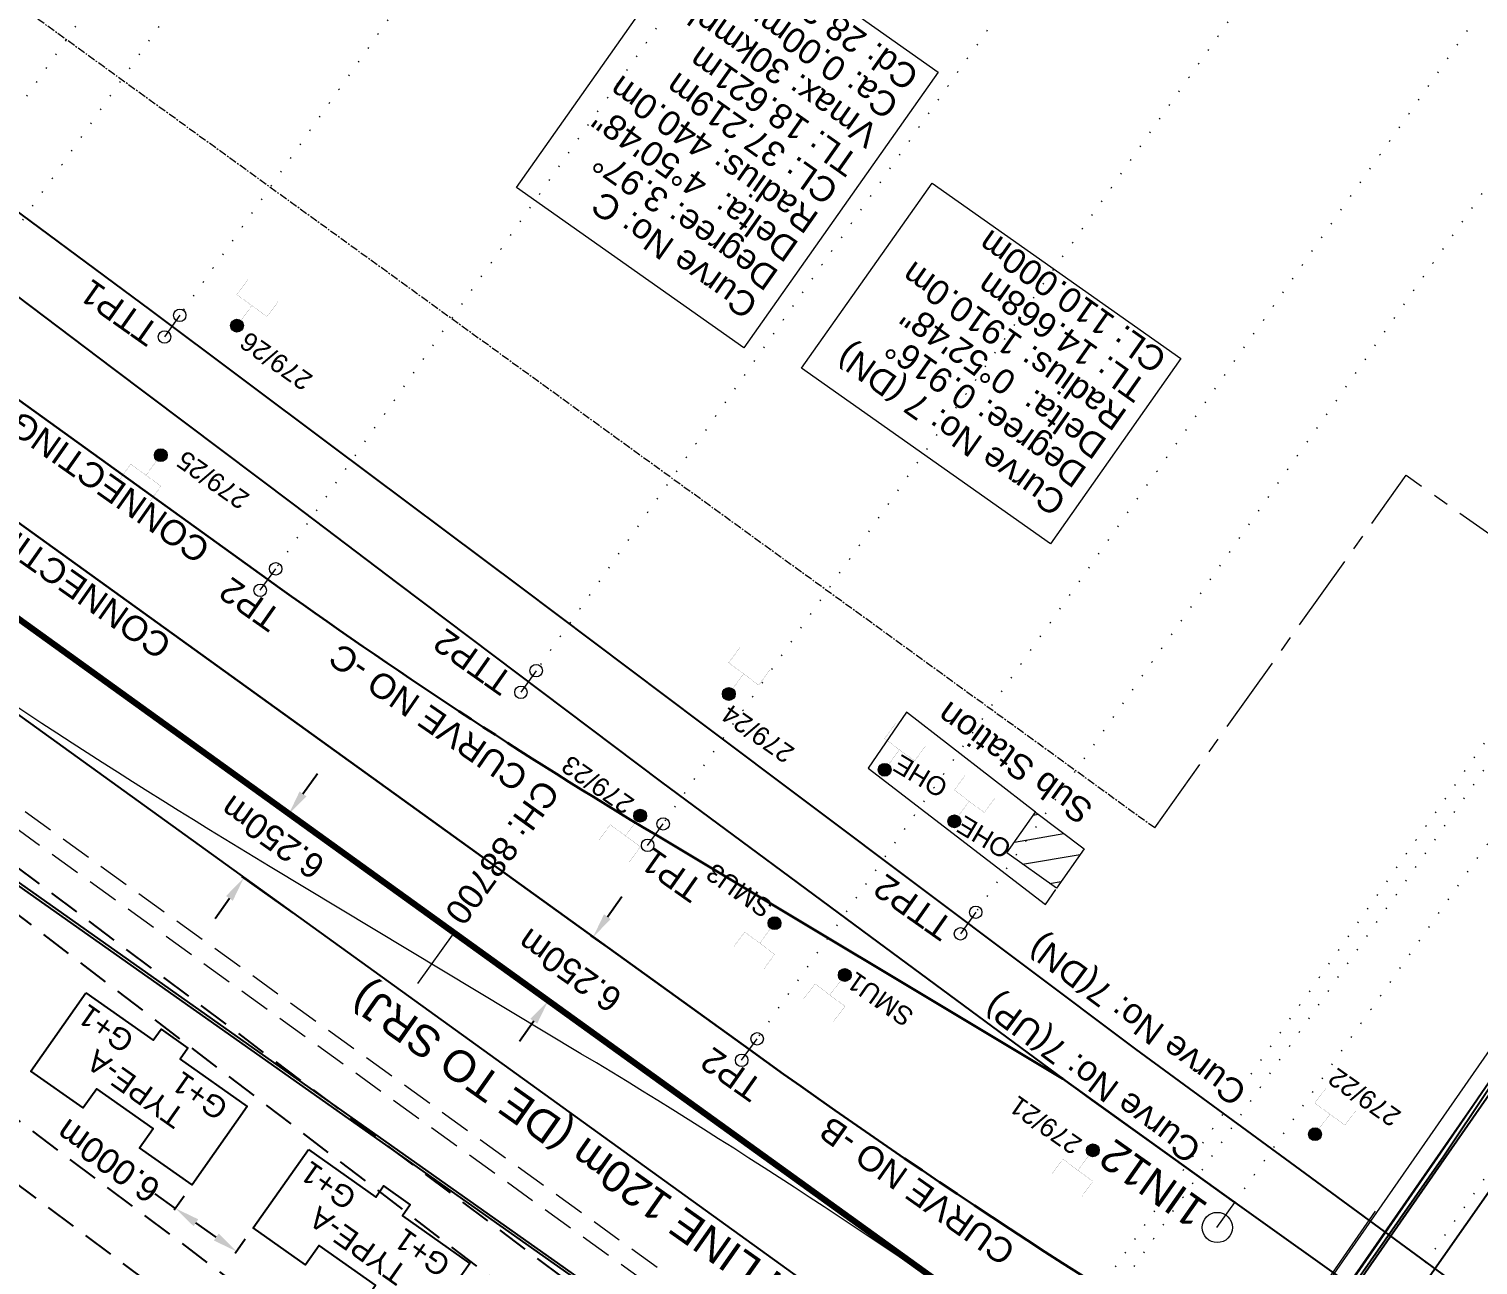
# Model space of a CAD drawing. Header units: metres. Extents: x 658484 to 662957, y 3366848 to 3369569.
# Drawn here: x 661171.5 to 661287.7, y 3367790.2 to 3367889.3 of the extents above; entities that cross this region are included whole.
import ezdxf
from ezdxf.enums import TextEntityAlignment as Align

# ---------------------------------------------------------------- set-up
doc = ezdxf.new("R2010")
doc.units = ezdxf.units.M
doc.header["$MEASUREMENT"] = 0
for name, pattern in [('CENTER', [2, 1.25, -0.25, 0.25, -0.25]), ('Connectivity IR to DFCC$0$DOT', [0.25, 0, -0.25]), ('DASHED', [0.75, 0.5, -0.25]), ('DOT', [0.25, 0, -0.25])]:
    doc.linetypes.add(name, pattern=pattern)
doc.layers.get('Defpoints').update_dxf_attribs({"color": 5, "lineweight": 0})
for name, color, linetype in [('05 02 2020 (PRO)', 7, 'Continuous'), ('05 02 2020 (PRO)CYAN', 7, 'Continuous'), ('BRIDGE_PARAPET', 7, 'Continuous'), ('details$0$05 02 2020 (PRO)CYAN', 7, 'Continuous'), ('PLATFORM', 7, 'Continuous'), ('SUB_ROAD_CENTRE', 34, 'Continuous'), ('SUB_ROAD_EDGE', 34, 'Continuous')]:
    doc.layers.add(name, color=color, linetype=linetype)
for name, color, linetype, lineweight in [('Cardinal_Leader', 10, 'Continuous', 0), ('Connectivity IR to DFCC$0$EXG GRADES IN PLAN', 7, 'Continuous', 0), ('Connectivity IR to DFCC$0$Proposed Alignment', 7, 'Continuous', 0), ('EXG GRADES IN PLAN', 7, 'Continuous', 0), ('Existing IR Track', 7, 'Continuous', 0), ('Existing Railway Boundary', 36, 'CENTER', 0), ('FENCE', 7, 'F-LINE', 13), ('FOOTPATH', 7, 'Continuous', 20), ('GOVT_BUILDING', 7, 'Continuous', 13), ('GRILL', 7, 'Continuous', 13), ('NEW DFCC MAIN LINE - SHAMBHU - 05.03.2020$0$Proposed Alignment', 7, 'Continuous', 0), ('NEW DFCC MAIN LINE - SHAMBHU - 05.03.2020$0$Proposed Chainage', 7, 'Continuous', 0), ("NEW SHAMBHU CROSSING STN. SRJ's", 10, 'Continuous', 0), ('OHE MAST', 7, 'Continuous', 0), ('OHE MAST TEXT', 7, 'Continuous', 0), ('Proposed Alignment', 7, 'Continuous', 0), ('Proposed Curve_Details', 10, 'Continuous', 0), ('PROPOSED DFCC TRACK', 1, 'Continuous', 0), ('Proposed TPTC Chainages', 10, 'Continuous', 0), ("SHAMBU STN. SRJ's", 7, 'Continuous', 13), ('Side Details', 7, 'Continuous', 13)]:
    doc.layers.add(name, color=color, linetype=linetype, lineweight=lineweight)
doc.styles.add('ARIAL', font='arial.ttf')
doc.styles.add('details$0$PDF Arial', font='arial.ttf')
doc.styles.add('NEW DFCC MAIN LINE - SHAMBHU - 05.03.2020$0$Style-Arial', font='arial.ttf')
doc.styles.add('PDF Arial', font='arial.ttf')
doc.styles.get("Standard").update_dxf_attribs({"font": 'arial.ttf'})
doc.styles.add('Style-Arial', font='arial.ttf')
doc.linetypes.add('F-LINE', pattern='A,0.6,["X",Standard,S=0.3,R=0,X=0,Y=-0.15],0.1', length=0.7)
doc.dimstyles.get("Standard").update_dxf_attribs({"dimtxt": 2.5, "dimasz": 2.5, "dimexe": 0.18, "dimexo": 0.0625, "dimgap": 0.09, "dimtad": 0, "dimtih": 1, "dimtoh": 1, "dimdec": 3, "dimzin": 0, "dimdsep": 46, "dimtxsty": 'Standard', "dimcen": 0.09, "dimadec": 0, "dimazin": 0, "dimtfac": 1, "dimtdec": 3, "dimtofl": 0, "dimtmove": 0, "dimatfit": 3, "dimfxl": 1, "dimtolj": 1, "dimtzin": 0, "dimarcsym": 0})

# ---------------------------------------------------------------- blocks, each defined once
blk = doc.blocks.new('OHE MAST')
h = blk.add_hatch(color=256)
edge = h.paths.add_edge_path()
edge.add_arc((0, 0), 0.514, 0, 360)
at = {"const_width": 0.01, "flags": 128}
for points in [[(1.5, 3.5), (1.5, 2), (-1.5, 2), (-1.5, 3.5)], [(0, 2), (0, 0)]]:
    blk.add_lwpolyline(points, dxfattribs=at)
blk.add_circle((0, 0), 0.514)
blk = doc.blocks.new('*D129')
at = {"layer": 'Defpoints', "color": 0, "transparency": 16777216}
for p in [(661192.31, 3367826.36), (661196.4, 3367823.48), (661192.75, 3367818.41)]:
    blk.add_point(p, dxfattribs=at)
at = {"layer": 'Proposed Curve_Details', "color": 0, "lineweight": -2, "transparency": 16777216}
for p, q in [((661193.46, 3367828), (661194.62, 3367829.63)), ((661196.35, 3367823.51), (661192.16, 3367826.46)), ((661192.7, 3367818.44), (661188.56, 3367821.36)), ((661187.56, 3367819.62), (661186.41, 3367817.98))]:
    blk.add_line(p, q, dxfattribs=at)
at = {"layer": 'Proposed Curve_Details', "color": 0, "transparency": 16777216}
for points in [[(661193.74, 3367827.8), (661193.19, 3367828.19), (661192.31, 3367826.36)], [(661187.83, 3367819.43), (661187.29, 3367819.81), (661188.71, 3367821.25)]]:
    blk.add_solid(points, dxfattribs=at)
at = {"layer": 'Proposed Curve_Details', "color": 0, "transparency": 16777216, "insert": (661191.01, 3367824.52), "char_height": 2, "attachment_point": 5, "rotation": 144.8187}
blk.add_mtext('\\A1;6.250m', dxfattribs=at)
blk = doc.blocks.new('*D154')
at = {"layer": 'Defpoints', "color": 0, "transparency": 16777216}
for p in [(661183.96, 3367795.78), (661183.23, 3367794.76), (661188.86, 3367792.33)]:
    blk.add_point(p, dxfattribs=at)
at = {"layer": 'Proposed Curve_Details', "color": 0, "lineweight": -2, "transparency": 16777216}
for p, q in [((661183.23, 3367794.76), (661181.6, 3367795.91)), ((661183.92, 3367795.73), (661183.13, 3367794.61)), ((661186.5, 3367792.45), (661184.87, 3367793.61)), ((661188.83, 3367792.28), (661188.03, 3367791.15))]:
    blk.add_line(p, q, dxfattribs=at)
at = {"layer": 'Proposed Curve_Details', "color": 0, "transparency": 16777216}
for points in [[(661184.68, 3367793.33), (661185.06, 3367793.88), (661183.23, 3367794.76)], [(661186.31, 3367792.18), (661186.7, 3367792.73), (661188.14, 3367791.3)]]:
    blk.add_solid(points, dxfattribs=at)
at = {"layer": 'Proposed Curve_Details', "color": 0, "transparency": 16777216, "insert": (661177.83, 3367798.56), "char_height": 2, "attachment_point": 5, "rotation": 144.8187}
blk.add_mtext('\\A1;6.000m', dxfattribs=at)
blk = doc.blocks.new('*D156')
at = {"layer": 'Defpoints', "color": 0, "transparency": 16777216}
for p in [(661218.01, 3367815.61), (661213.13, 3367811.4), (661214.35, 3367810.54)]:
    blk.add_point(p, dxfattribs=at)
at = {"layer": 'Proposed Curve_Details', "color": 0, "lineweight": -2, "transparency": 16777216}
for p, q in [((661217.88, 3367818.15), (661219.03, 3367819.78)), ((661217.96, 3367815.65), (661216.58, 3367816.62)), ((661214.3, 3367810.58), (661212.98, 3367811.51)), ((661211.98, 3367809.77), (661210.82, 3367808.14))]:
    blk.add_line(p, q, dxfattribs=at)
at = {"layer": 'Proposed Curve_Details', "color": 0, "transparency": 16777216}
for points in [[(661218.15, 3367817.96), (661217.61, 3367818.34), (661216.73, 3367816.51)], [(661212.25, 3367809.58), (661211.7, 3367809.96), (661213.13, 3367811.4)]]:
    blk.add_solid(points, dxfattribs=at)
at = {"layer": 'Proposed Curve_Details', "color": 0, "transparency": 16777216, "insert": (661214.85, 3367813.84), "char_height": 2, "attachment_point": 5, "rotation": 144.8187}
blk.add_mtext('\\A1;6.250m', dxfattribs=at)
blk = doc.blocks.new('*D160')
at = {"layer": 'Defpoints', "color": 0, "transparency": 16777216}
for p in [(661064.91, 3367846.46), (661062.81, 3367843.49), (661224.29, 3367734.11)]:
    blk.add_point(p, dxfattribs=at)
at = {"layer": 'Proposed Curve_Details', "color": 0, "lineweight": -2, "transparency": 16777216}
for p, q in [((661064.87, 3367846.41), (661062.71, 3367843.34)), ((661064.45, 3367842.34), (661137.55, 3367790.81)), ((661220.56, 3367732.29), (661147.45, 3367783.82)), ((661224.25, 3367734.06), (661222.09, 3367730.99))]:
    blk.add_line(p, q, dxfattribs=at)
at = {"layer": 'Proposed Curve_Details', "color": 0, "transparency": 16777216}
for points in [[(661064.25, 3367842.06), (661064.64, 3367842.61), (661062.81, 3367843.49)], [(661220.36, 3367732.02), (661220.75, 3367732.56), (661222.19, 3367731.14)]]:
    blk.add_solid(points, dxfattribs=at)
at = {"layer": 'Proposed Curve_Details', "color": 0, "transparency": 16777216, "insert": (661142.5, 3367787.31), "char_height": 2, "attachment_point": 5, "rotation": 144.8187}
blk.add_mtext('\\A1;195.000m', dxfattribs=at)

msp = doc.modelspace()

# ---------------------------------------------------------------- hatches: boundary and pattern name
at = {"layer": 'PLATFORM', "linetype": 'Continuous', "lineweight": 9}
h = msp.add_hatch(dxfattribs=at)
h.set_pattern_fill('ANSI31', scale=15, angle=180)
h.set_pattern_definition([(9.818733, (0, 0), (-0.3197468843, 1.8475353664), [])])
h.paths.add_polyline_path([(661252.7894, 3367826.1105), (661250.4923, 3367822.8495), (661253.898, 3367820.425), (661256.123, 3367823.594)])
h.paths.add_polyline_path([(661252.7894, 3367826.1105), (661252.2166, 3367826.5429), (661249.913, 3367823.262), (661250.4923, 3367822.8495)])

# ---------------------------------------------------------------- linework, layer by layer
at = {"color": 1, "linetype": 'Continuous', "lineweight": -2}
for p, q in [((661087.952, 3367879.1537), (661247.332, 3367766.8015)), ((661088.0002, 3367878.875), (661247.0533, 3367766.7533))]:
    msp.add_line(p, q, dxfattribs=at)
at = {"color": 1, "linetype": 'DASHED', "ltscale": 5}
msp.add_line((661236.7506, 3367752.1382), (661117.2335, 3367841.9258), dxfattribs=at)
msp.add_lwpolyline([(661109.9977, 3367842.0577), (661232.8672, 3367749.9817)], dxfattribs=at)
at = {"color": 1, "linetype": 'Continuous', "lineweight": -2}
for points in [[(661176.0522, 3367812.0485), (661181.4508, 3367808.2429), (661182.0771, 3367809.1314), (661184.227, 3367807.6158), (661183.6007, 3367806.7273), (661188.9925, 3367802.9265), (661184.5653, 3367796.6463), (661180.3469, 3367799.62), (661181.4346, 3367801.168), (661176.9133, 3367804.3552), (661175.8232, 3367802.8089), (661171.6251, 3367805.7683)], [(661193.8965, 3367799.4695), (661199.295, 3367795.6639), (661199.9213, 3367796.5524), (661202.0712, 3367795.0368), (661201.4449, 3367794.1484), (661206.8367, 3367790.3475), (661202.4096, 3367784.0673), (661198.1911, 3367787.041), (661199.2788, 3367788.589), (661194.7575, 3367791.7762), (661193.6675, 3367790.2299), (661189.4693, 3367793.1893)]]:
    msp.add_lwpolyline(points, close=True, dxfattribs=at)
at = {"layer": '05 02 2020 (PRO)', "color": 6, "lineweight": 13}
msp.add_lwpolyline([(661266.774, 3367793.2209), (661268.2206, 3367795.2262)], dxfattribs=at)
msp.add_circle((661266.8072, 3367793.2263), 1.2126, dxfattribs=at)
at = {"layer": 'BRIDGE_PARAPET', "linetype": 'Continuous'}
for points in [[(661424.305, 3368000.024, 275.919), (661393.634, 3367955.718, 277.752), (661362.19, 3367910.569, 279.541), (661331.305, 3367866.073, 281.358), (661317.799, 3367846.869, 281.744), (661316.599, 3367845.024, 281.838), (661288.314, 3367804.445, 281.913), (661284.716, 3367799.18, 281.919), (661258.579, 3367761.511, 281.794), (661247.045, 3367744.448, 281.614), (661238.994, 3367730.801, 281.196), (661233.755, 3367720.339, 280.903), (661229.66, 3367707.682, 280.622), (661226.979, 3367691.404, 280.112), (661227.308, 3367679.408, 279.746), (661228.623, 3367673.46, 279.563), (661231.834, 3367662.536, 279.174)], [(661231.9551, 3367662.6642, 279.177), (661228.7441, 3367673.5882, 279.566), (661227.57, 3367679.445, 279.733), (661227.22, 3367691.452, 280.123), (661229.966, 3367707.624, 280.618), (661234.012, 3367720.29, 280.919), (661239.17, 3367730.628, 281.193), (661247.28, 3367744.309, 281.644), (661258.733, 3367761.395, 281.797), (661284.976, 3367798.97, 281.907), (661288.593, 3367804.363, 281.91), (661316.736, 3367844.864, 281.844), (661318.014, 3367846.68, 281.741), (661331.484, 3367865.892, 281.363), (661362.412, 3367910.412, 279.534), (661393.896, 3367955.604, 277.745), (661424.582, 3367999.945, 275.926)]]:
    msp.add_polyline3d(points, dxfattribs=at)
at = {"layer": 'Cardinal_Leader', "color": 6, "linetype": 'Continuous', "lineweight": 13}
for p, q in [((661190.028, 3367844.327), (661191.2725, 3367846.0447)), ((661221.1106, 3367823.8694), (661222.3506, 3367825.5903)), ((661228.6519, 3367806.6343), (661229.8964, 3367808.352))]:
    msp.add_line(p, q, dxfattribs=at)
for centre in [(661191.2725, 3367846.0447), (661190.028, 3367844.327), (661222.3506, 3367825.5903), (661221.1106, 3367823.8694), (661229.8964, 3367808.352), (661228.6519, 3367806.6343)]:
    msp.add_circle(centre, 0.5, dxfattribs=at)
at = {"layer": 'Connectivity IR to DFCC$0$EXG GRADES IN PLAN', "color": 6, "linetype": 'Connectivity IR to DFCC$0$DOT', "ltscale": 5}
for points in [[(661190.6502, 3367845.1858), (661251.1367, 3367930.9904)], [(661221.7301, 3367824.7291), (661281.5325, 3367909.5633)], [(661229.2742, 3367807.4931), (661294.689, 3367900.2889)], [(661268.2206, 3367795.2262), (661328.0572, 3367880.109)], [(661348.0035, 3367865.5943), (661340.0301, 3367871.2145), (661340.0301, 3367871.2145), (661274.8981, 3367778.094)]]:
    msp.add_lwpolyline(points, dxfattribs=at)
at = {"layer": 'Connectivity IR to DFCC$0$Proposed Alignment', "color": 6, "lineweight": 30}
for points in [[(661434.9126, 3367672.0194), (661351.2176, 3367730.708), (661351.2176, 3367730.708, 0.01997345), (661312.0594, 3367755.8958), (661312.0594, 3367755.8958), (661274.5469, 3367777.9588, -0.02319198), (661229.2742, 3367807.4931), (661229.2742, 3367807.4931), (660975.3275, 3367990.4848)], [(660983.4419, 3367984.6376), (660997.2341, 3367974.6991), (661064.1111, 3367934.4954, -0.0207883), (661094.6448, 3367914.3665), (661190.6502, 3367845.1858, 0.02115037), (661221.7301, 3367824.7291), (661254.4142, 3367805.1451), (661268.2208, 3367795.2265)]]:
    msp.add_lwpolyline(points, format="xyb", dxfattribs=at)
at = {"layer": 'Existing IR Track', "color": 7, "linetype": 'Continuous', "lineweight": 0}
for p, q in [((661183.5757, 3367866.3806), (661182.3549, 3367864.646)), ((661212.1654, 3367837.8779), (661210.9446, 3367836.1433)), ((661247.4327, 3367818.5067), (661246.2119, 3367816.7721))]:
    msp.add_line(p, q, dxfattribs=at)
at = {"layer": 'Existing IR Track', "lineweight": 25, "flags": 128}
for points in [[(661042.3233, 3367965.734), (661058.4044, 3367954.4669), (661074.4574, 3367943.2198), (661090.734, 3367931.7758), (661107.0431, 3367920.3091), (661123.8132, 3367908.435), (661140.4273, 3367896.6714), (661152.8892, 3367887.7002), (661167.088, 3367877.2578), (661181.2489, 3367866.7583), (661195.75, 3367855.9086), (661210.9107, 3367844.5653), (661225.4745, 3367833.6263), (661242.7569, 3367820.6533), (661260.2435, 3367807.5272), (661273.0525, 3367798.1399), (661286.5348, 3367788.2592), (661303.3854, 3367776.308)], [(661039.8141, 3367961.9488), (661055.7791, 3367950.7401), (661071.704, 3367939.5596), (661088.0618, 3367927.9856), (661104.3743, 3367916.4436), (661120.9668, 3367904.4105), (661137.603, 3367892.3452), (661149.7031, 3367883.4131), (661163.8081, 3367872.957), (661178.1989, 3367862.1226), (661192.6633, 3367851.2472), (661201.0726, 3367844.8657), (661222.2228, 3367828.9372), (661239.5692, 3367816.1157), (661256.7379, 3367803.4269), (661270.0791, 3367793.8995), (661283.541, 3367784.2863), (661300.5609, 3367772.2919)]]:
    msp.add_lwpolyline(points, dxfattribs=at)
at = {"layer": 'Existing IR Track', "color": 7, "linetype": 'Continuous', "lineweight": 0}
for centre in [(661183.5757, 3367866.3806), (661182.3549, 3367864.646), (661212.1654, 3367837.8779), (661210.9446, 3367836.1433), (661247.4327, 3367818.5067), (661246.2119, 3367816.7721)]:
    msp.add_circle(centre, 0.5, dxfattribs=at)
at = {"layer": 'Existing Railway Boundary', "ltscale": 0.5, "flags": 128}
msp.add_lwpolyline([(661261.7891, 3367825.266), (661056.265, 3367974.075), (660993.301, 3368017.793), (660936.05, 3368056.271), (660878.069, 3368096.898), (660619.115, 3368276.641), (660585.57, 3368300.327), (660527.021, 3368341.267), (660475.796, 3368378.834), (660472.525, 3368381.207), (660354.292, 3368462.605), (660294.488, 3368503.833), (660263.456, 3368528.086), (660239.049, 3368541.658), (660181.559, 3368585.221), (660122.552, 3368626.428), (660067.615, 3368665.39), (660038.774, 3368685.67), (660013.248, 3368703.186), (659738.162, 3368894.558), (659689.517, 3368933.836), (659629.745, 3368974.06), (659574.708, 3369013.277), (659518.309, 3369050.492), (659464.579, 3369090.051), (659349.668, 3369170.723), (659290.065, 3369211.752), (659242.569, 3369244.656), (659188.19, 3369284.473), (659129.796, 3369327.676), (659081.69, 3369359.821), (659031.063, 3369397.024), (658979.264, 3369433.353), (658865.974, 3369516.982), (658857.3876, 3369522.8689)], dxfattribs=at)
at = {"layer": 'Existing Railway Boundary', "ltscale": 5, "flags": 128}
msp.add_lwpolyline([(661261.7916, 3367825.2642), (661281.9673, 3367853.5492), (661519.2212, 3367686.6915), (661517.7393, 3367684.5844), (661729.3129, 3367535.7068), (661750.7414, 3367567.33), (661814.6324, 3367522.9577), (661775.683, 3367466.875), (662181.4064, 3367181.5761)], dxfattribs=at)
at = {"layer": 'FENCE'}
for p, q in [((661241.889, 3367834.541, 271.397), (661238.793, 3367830.064, 270.322)), ((661252.2166, 3367826.5429, 273.458), (661241.889, 3367834.541, 271.397)), ((661238.793, 3367830.064, 270.322), (661253.027, 3367819.117, 270.304)), ((661253.027, 3367819.117, 270.304), (661253.859, 3367820.329, 270.341))]:
    msp.add_line(p, q, dxfattribs=at)
at = {"layer": 'FOOTPATH', "linetype": 'Continuous'}
msp.add_polyline3d([(661315.499, 3367845.844, 280.986), (661316.568, 3367845.141, 280.998), (661315.346, 3367843.384, 281.029), (661315.254, 3367843.233, 280.864), (661284.687, 3367799.257, 280.953), (661258.598, 3367761.753, 280.908), (661257.415, 3367762.529, 280.841), (661283.463, 3367799.972, 280.95), (661314.216, 3367844.182, 281.005), (661315.499, 3367845.844, 280.986)], close=True, dxfattribs=at)
at = {"layer": 'GOVT_BUILDING', "linetype": 'Continuous'}
msp.add_lwpolyline([(661256.123, 3367823.594), (661253.898, 3367820.425), (661249.913, 3367823.262), (661252.2166, 3367826.5429)], close=True, dxfattribs=at)
at = {"layer": 'GRILL', "linetype": 'Continuous'}
msp.add_polyline3d([(661273.756, 3367786.237, 281.611), (661279.513, 3367794.539, 282.086)], dxfattribs=at)
at = {"layer": 'NEW DFCC MAIN LINE - SHAMBHU - 05.03.2020$0$Proposed Alignment', "color": 1, "lineweight": 30, "const_width": 0.5, "flags": 128}
msp.add_lwpolyline([(661839.7178, 3367359.9094), (660850.004, 3368073.0882), (660845.9474, 3368076.0112), (660841.8905, 3368078.9338), (660837.833, 3368081.8556), (660833.7746, 3368084.7761), (660829.715, 3368087.6949), (660825.6538, 3368090.6115), (660821.5909, 3368093.5257), (660817.5257, 3368096.4369, 0.00092912), (660799.367, 3368109.3792), (660795.2888, 3368112.272), (660791.2085, 3368115.1619), (660787.1264, 3368118.0491), (660783.0428, 3368120.9343), (660778.958, 3368123.8177), (660774.8723, 3368126.6999), (660770.786, 3368129.5812), (660766.6993, 3368132.4621), (658836.4331, 3369493.1703)], format="xyb", dxfattribs=at)
at = {"layer": 'NEW DFCC MAIN LINE - SHAMBHU - 05.03.2020$0$Proposed Alignment', "color": 1, "lineweight": 0, "flags": 128}
msp.add_lwpolyline([(661254.2773, 3367781.772, 0.02078913), (661215.7618, 3367807.1631), (661190.8313, 3367822.1505, -0.02078789), (661152.318, 3367847.54, -0.02078789)], format="xyb", dxfattribs=at)
at = {"layer": 'NEW DFCC MAIN LINE - SHAMBHU - 05.03.2020$0$Proposed Chainage', "color": 1, "linetype": 'Continuous', "lineweight": 0, "flags": 128}
msp.add_lwpolyline([(661202.676, 3367812.793), (661205.5991, 3367816.8495)], dxfattribs=at)
at = {"layer": "NEW SHAMBHU CROSSING STN. SRJ's", "linetype": 'DOT', "lineweight": 13, "ltscale": 5}
msp.add_line((661310.0038, 3367862.9671), (661249.6746, 3367777.3855), dxfattribs=at)
msp.add_lwpolyline([(661152.3243, 3367847.5352), (661211.9281, 3367932.1039)], dxfattribs=at)
at = {"layer": "NEW SHAMBHU CROSSING STN. SRJ's", "linetype": 'DOT', "lineweight": 13, "ltscale": 5, "flags": 128}
msp.add_lwpolyline([(661254.6923, 3367782.3708), (661304.0464, 3367852.363), (661304.0405, 3367852.3648), (661313.3896, 3367865.6284)], dxfattribs=at)
at = {"layer": 'Proposed Alignment', "color": 1, "lineweight": -3, "flags": 128}
msp.add_lwpolyline([(661249.6746, 3367777.3855), (660830.1502, 3368079.691, 0.0025958), (660779.4185, 3368115.8491), (660032.2152, 3368642.5773)], format="xyb", dxfattribs=at)
at = {"layer": 'Proposed Curve_Details', "color": 6}
msp.add_lwpolyline([(661228.8265, 3367863.7732), (661210.5782, 3367876.637), (661226.1683, 3367898.7528), (661244.4166, 3367885.889)], close=True, dxfattribs=at)
at = {"layer": 'Proposed Curve_Details', "color": 7}
msp.add_lwpolyline([(661263.8937, 3367862.903), (661253.4309, 3367848.0608), (661233.4637, 3367862.1364), (661243.9264, 3367876.9786)], close=True, dxfattribs=at)
at = {"layer": 'PROPOSED DFCC TRACK', "color": 5, "linetype": 'DASHED', "lineweight": 13, "ltscale": 5}
for points in [[(661246.2174, 3367772.4813), (661138.2499, 3367850.2817)], [(661245.3531, 3367771.2552), (661137.373, 3367849.0647)]]:
    msp.add_lwpolyline(points, dxfattribs=at)
at = {"layer": "SHAMBU STN. SRJ's", "linetype": 'DOT', "lineweight": 13, "ltscale": 5, "flags": 128}
for points in [[(661214.8707, 3367945.8429), (661163.6379, 3367873.1223)], [(661231.3677, 3367934.2164), (661182.9472, 3367865.4876)], [(661263.8913, 3367911.3084), (661211.5369, 3367836.9849)], [(661296.5835, 3367888.2818), (661246.8223, 3367817.6394)]]:
    msp.add_lwpolyline(points, dxfattribs=at)
at = {"layer": 'SUB_ROAD_CENTRE', "linetype": 'Continuous'}
msp.add_polyline3d([(661236.774, 3367664.518, 278.167), (661234.052, 3367674.26, 278.524), (661233.21, 3367679.764, 278.653), (661232.692, 3367691.265, 279.023), (661235.203, 3367706.291, 279.541), (661239.146, 3367718.232, 279.93), (661243.878, 3367728.553, 280.286), (661251.765, 3367741.689, 280.776), (661262.56, 3367758.952, 281.024), (661292.38, 3367801.506, 281.042), (661322.112, 3367843.754, 281.02), (661335.63, 3367863.232, 280.566), (661366.69, 3367907.864, 278.798), (661398.18, 3367953.049, 276.986), (661428.794, 3367997.023, 275.086), (661460.877, 3368043.192, 273.223), (661495.261, 3368092.635, 271.394), (661528.757, 3368140.542, 269.857)], dxfattribs=at)
at = {"layer": 'SUB_ROAD_EDGE', "color": 3, "linetype": 'DASHED', "ltscale": 5}
for points in [[(660866.261, 3367988.3736), (660930.416, 3367986.554), (660946.963, 3367985.197), (660964.515, 3367976.156), (660998.12, 3367951.985), (661032.871, 3367926.616), (661072.15, 3367897.555), (661106.899, 3367871.022), (661146.308, 3367840.312), (661221.182, 3367784.041), (661236.3707, 3367770.0401)], [(661234.6196, 3367765.8074), (661219.304, 3367781.004), (661144.411, 3367838.368), (661105.35, 3367868.603), (661070.369, 3367895.351), (661033.016, 3367922.872), (660994.038, 3367951.215), (660962.745, 3367974.117), (660945.983, 3367981.964), (660930.036, 3367983.474), (660880.5842, 3367984.9674)]]:
    msp.add_lwpolyline(points, dxfattribs=at)
at = {"layer": 'SUB_ROAD_EDGE', "linetype": 'Continuous'}
msp.add_polyline3d([(661232.003, 3367662.629, 278.262), (661228.815, 3367673.506, 278.663), (661227.857, 3367679.472, 278.851), (661227.509, 3367691.475, 279.239), (661230.147, 3367707.518, 279.744), (661234.183, 3367720.075, 280.049), (661239.355, 3367730.567, 280.326), (661247.521, 3367744.184, 280.73), (661259.057, 3367761.372, 280.942), (661288.83, 3367804.208, 280.993), (661318.273, 3367846.513, 280.85), (661331.647, 3367865.7, 280.483), (661362.629, 3367910.249, 278.709), (661394.116, 3367955.542, 276.827), (661424.804, 3367999.666, 275.029), (661456.732, 3368045.792, 273.26), (661491.042, 3368095.282, 271.365), (661525.265, 3368143.275, 269.788)], dxfattribs=at)

# ---------------------------------------------------------------- block references
at = {"layer": 'OHE MAST', "color": 2}
for p, rotation in [((661188.164, 3367865.554), 323.390831856612), ((661182.054, 3367855.163), 143.390831856612), ((661227.623, 3367836.012), 323.390831856612), ((661240.128, 3367829.932), 323.390831856612), ((661245.717, 3367825.801), 323.390831856612), ((661220.513, 3367826.248), 143.390831856612), ((661231.291, 3367817.63), 143.390831856612), ((661236.925, 3367813.473), 143.390831856612), ((661274.653, 3367800.705), 323.390831856612), ((661256.828, 3367799.415), 143.390831856612)]:
    msp.add_blockref('OHE MAST', p, dxfattribs=dict(at, rotation=rotation))

# ---------------------------------------------------------------- texts
at = {"layer": '05 02 2020 (PRO)CYAN', "color": 6, "style": 'PDF Arial'}
msp.add_text('1IN12', height=2.50706, rotation=144.82122, dxfattribs=at).set_placement((661266.1958, 3367795.0561))
at = {"layer": 'details$0$05 02 2020 (PRO)CYAN', "color": 1, "style": 'details$0$PDF Arial'}
msp.add_text('OVER RUN LINE 120m (DE TO SRJ)', height=2.507069, rotation=144.82122, dxfattribs=at).set_placement((661246.3439, 3367779.2781))
at = {"layer": 'EXG GRADES IN PLAN', "color": 6}
for s, rotation, p in [('CURVE NO -C', 145.432406, (661211.6908, 3367829.7024)), ('CURVE NO -B', 144.818733, (661250.7749, 3367791.6819))]:
    msp.add_text(s, height=2, rotation=rotation, dxfattribs=at).set_placement(p)
at = {"layer": 'NEW DFCC MAIN LINE - SHAMBHU - 05.03.2020$0$Proposed Chainage', "color": 1, "lineweight": 0, "insert": (661213.3438, 3367828.737), "char_height": 2, "attachment_point": 4, "rotation": 234.223822, "line_spacing_factor": 0.6, "style": 'NEW DFCC MAIN LINE - SHAMBHU - 05.03.2020$0$Style-Arial'}
msp.add_mtext('CH: 88700', dxfattribs=at)
at = {"layer": "NEW SHAMBHU CROSSING STN. SRJ's", "linetype": 'Continuous', "lineweight": 13, "char_height": 1.75, "width": 28.999925, "attachment_point": 4, "rotation": 144.818733, "line_spacing_factor": 0.6, "style": 'Style-Arial'}
for s, insert in [('\\A1;\\pxt2.6;G+1', (661179.5778, 3367807.8164)), ('TYPE-A', (661183.6312, 3367801.7911)), ('\\A1;\\pxt2.6;G+1', (661187.1162, 3367802.4306, -642.9812)), ('\\A1;\\pxt2.6;G+1', (661197.422, 3367795.2374)), ('TYPE-A', (661201.4754, 3367789.2121)), ('\\A1;\\pxt2.6;G+1', (661204.9605, 3367789.8516, -642.9812))]:
    msp.add_mtext(s, dxfattribs=dict(at, insert=insert))
at = {"layer": 'OHE MAST TEXT', "style": 'ARIAL'}
for s, rotation, p in [('279/26', 145, (661191.2981, 3367862.7013)), ('279/25', 145, (661186.2271, 3367853.1662)), ('279/24', 145, (661229.9517, 3367832.8106)), ('279/23', 145, (661217.0961, 3367828.7187)), ('OHE', 149, (661242.9951, 3367829.4173)), ('OHE', 149, (661248.0985, 3367824.5171)), ('SMU3', 145, (661228.4596, 3367820.2423)), ('SMU1', 145, (661239.7751, 3367811.5243)), ('279/22', 145, (661278.6117, 3367803.6546)), ('279/21', 145, (661253.0267, 3367801.419))]:
    msp.add_text(s, height=1.5, rotation=rotation, dxfattribs=at).set_placement(p, align=Align.MIDDLE_CENTER)
at = {"layer": 'Proposed Curve_Details', "color": 7, "style": 'Style-Arial'}
for s, p in [('TTP1', (661178.7231, 3367866.5888)), ('TTP2', (661207.1032, 3367838.5905)), ('TTP2', (661242.4135, 3367818.903))]:
    msp.add_text(s, height=2, rotation=144.818733, dxfattribs=at).set_placement(p, align=Align.MIDDLE_CENTER)
for s, p in [('Curve No: 7(DN)', (661269.3298, 3367804.4285)), ('Curve No: 7(UP)', (661265.6837, 3367799.8246))]:
    msp.add_text(s, height=2, rotation=143.457269, dxfattribs=at).set_placement(p)
at = {"layer": 'Proposed Curve_Details', "color": 6, "insert": (661243.0437, 3367885.9271), "char_height": 2, "width": 27.999071, "attachment_point": 7, "rotation": 144.818733, "line_spacing_factor": 0.84, "style": 'Style-Arial'}
msp.add_mtext('Curve No: C\\PDegree: 3.97%%D\\PDelta:  4%%D50\'48"\\PRadius: 440.0m\\PCL: 37.219m\\PTL: 18.621m\\PVmax: 30kmph\\PCa: 0.00mm\\PCd: 28.2mm', dxfattribs=at)
at = {"layer": 'Proposed Curve_Details', "color": 7, "insert": (661262.9348, 3367863.2504), "char_height": 2, "attachment_point": 7, "rotation": 144.818733, "line_spacing_factor": 0.84, "style": 'ARIAL'}
msp.add_mtext('Curve No: 7 (DN)\\PDegree: 0.916%%D\\PDelta:  0%%D52\'48"\\PRadius: 1910.0m\\PTL: 14.668m\\PCL: 110.000m', dxfattribs=at)
at = {"layer": 'Proposed TPTC Chainages', "color": 6, "linetype": 'Continuous', "lineweight": 0, "char_height": 2, "width": 30.476418, "attachment_point": 4, "rotation": 144.818733, "line_spacing_factor": 0.6, "style": 'ARIAL'}
for s, insert in [('\\pxsm1;CONNECTING LINE-B', (661185.6103, 3367847.1807)), ('\\pxsm1;CONNECTING LINE-A', (661182.5126, 3367839.5004))]:
    msp.add_mtext(s, dxfattribs=dict(at, insert=insert))
at = {"layer": 'Proposed TPTC Chainages', "color": 6, "linetype": 'Continuous', "lineweight": 0, "char_height": 2, "attachment_point": 4, "rotation": 144.818733, "line_spacing_factor": 0.6, "style": 'ARIAL'}
for s, insert in [('\\pxsm1;TP2', (661191.3089, 3367841.7202)), ('\\pxsm1;TP1', (661225.1539, 3367820.0017, 270.549)), ('\\pxsm1;TP2', (661229.9329, 3367804.0275))]:
    msp.add_mtext(s, dxfattribs=dict(at, insert=insert))
at = {"layer": 'Side Details', "style": 'ARIAL'}
msp.add_text('Sub Station', height=2, rotation=144.100313, dxfattribs=at).set_placement((661250.5523, 3367830.478), align=Align.MIDDLE_CENTER)

# ---------------------------------------------------------------- dimensions: what is measured, and where the dimension line sits
at = {"layer": 'Proposed Curve_Details', "color": 1}
for base, p1, p2, picture, middle in [((661062.8107, 3367843.4889), (661224.285, 3367734.1077), (661064.905, 3367846.4599), '*D160', (661142.5007, 3367787.3128)), ((661183.2338, 3367794.7574), (661188.8616, 3367792.3272), (661183.9576, 3367795.7841), '*D154', (661177.8336, 3367798.5642))]:
    dim = msp.add_linear_dim(base=base, p1=p1, p2=p2, angle=144.818733, dimstyle='Standard', override={"dimtxt": 2, "dimasz": 2, "dimpost": 'm', "dimaunit": 1, "dimadec": 4}, dxfattribs=at)
    dim.commit()
    dim.dimension.update_dxf_attribs({"geometry": picture, "text_midpoint": middle})
for base, p1, p2, picture, middle in [((661192.3109, 3367826.3608), (661192.7474, 3367818.4063), (661196.4015, 3367823.4773), '*D129', (661191.0129, 3367824.5195)), ((661213.1284, 3367811.4048), (661218.0088, 3367815.6108), (661214.3549, 3367810.5402), '*D156', (661214.8459, 3367813.8411))]:
    dim = msp.add_linear_dim(base=base, p1=p1, p2=p2, angle=234.818733, dimstyle='Standard', override={"dimtxt": 2, "dimasz": 2, "dimpost": 'm', "dimaunit": 1, "dimadec": 4}, dxfattribs=at)
    dim.commit()
    dim.dimension.update_dxf_attribs({"geometry": picture, "text_midpoint": middle, "dimtype": 160})

doc.saveas('drawing.dxf')
